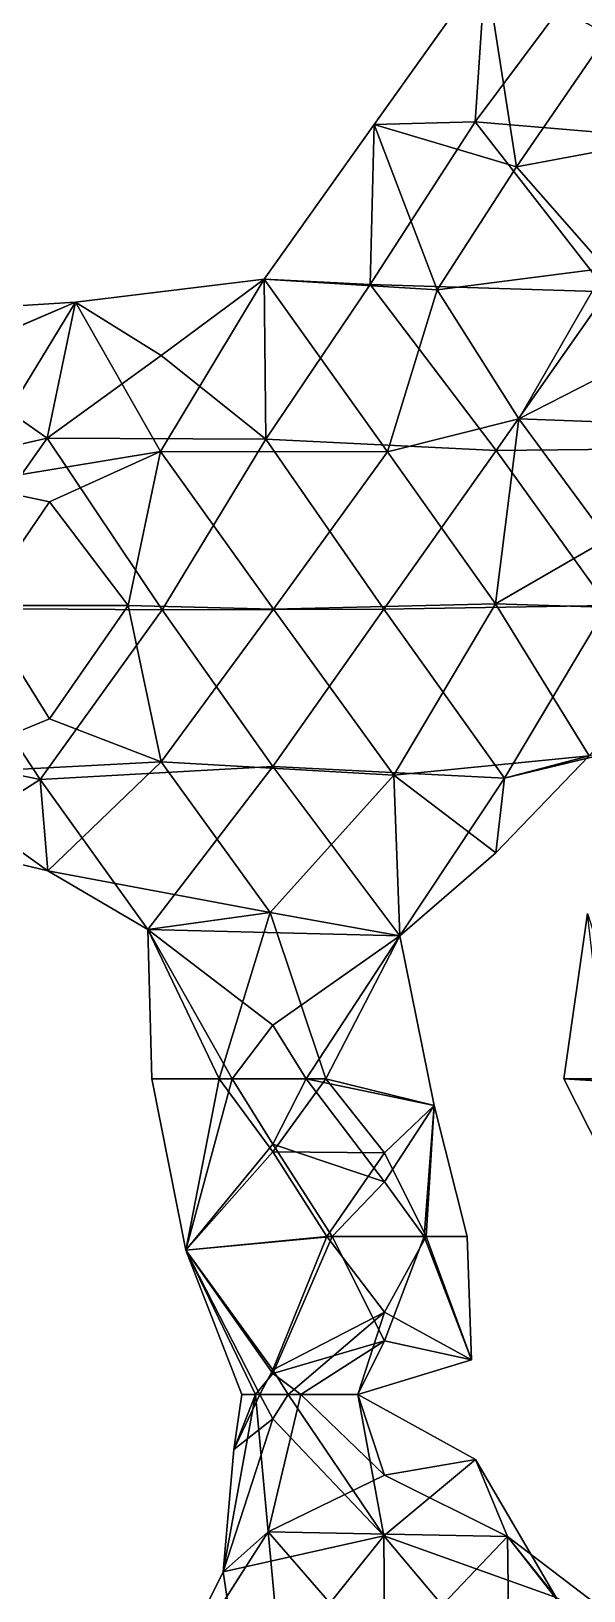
# Model space of a CAD drawing. Extents: x 290034 to 295698, y 4553723 to 4561693.
# Drawn here: x 293345.3 to 293407.7, y 4558296.8 to 4558472.9 of the extents above; entities that cross this region are included whole.
import ezdxf

# ---------------------------------------------------------------- set-up
doc = ezdxf.new("R2010")
doc.units = 0
doc.layers.add('Au_ppm_Pref_-_0_2', color=7, linetype='CONTINUOUS')

msp = doc.modelspace()

# ---------------------------------------------------------------- linework, layer by layer
at = {"layer": 'Au_ppm_Pref_-_0_2'}
for points in [[(293420.03, 4558482.79, 1903.95), (293396.63, 4558480, 1906.48), (293410.41, 4558472.5, 1902.85)], [(293396.63, 4558480, 1906.48), (293395.49, 4558462.64, 1913.21), (293384.08, 4558462.34, 1906.49)], [(293396.63, 4558480, 1906.48), (293384.08, 4558462.34, 1906.49), (293400.14, 4558457.53, 1902.99)], [(293396.63, 4558480, 1906.48), (293408.48, 4558480.1, 1913.09), (293395.49, 4558462.64, 1913.21)], [(293408.48, 4558480.1, 1913.09), (293425.03, 4558460.14, 1913.21), (293395.49, 4558462.64, 1913.21)], [(293410.41, 4558472.5, 1902.85), (293396.63, 4558480, 1906.48), (293400.14, 4558457.53, 1902.99)], [(293410.41, 4558472.5, 1902.85), (293400.14, 4558457.53, 1902.99), (293423.7, 4558461.95, 1902.55)], [(293391.19, 4558443.65, 1903.4), (293384.08, 4558462.34, 1906.49), (293371.64, 4558444.86, 1906.51)], [(293384.08, 4558462.34, 1906.49), (293383.6, 4558444.26, 1912.89), (293371.64, 4558444.86, 1906.51)], [(293384.08, 4558462.34, 1906.49), (293395.49, 4558462.64, 1913.21), (293383.6, 4558444.26, 1912.89)], [(293383.6, 4558444.26, 1912.89), (293395.49, 4558462.64, 1913.21), (293410.43, 4558443.45, 1913.94)], [(293391.19, 4558443.65, 1903.4), (293400.14, 4558457.53, 1902.99), (293384.08, 4558462.34, 1906.49)], [(293425.03, 4558460.14, 1913.21), (293410.43, 4558443.45, 1913.94), (293395.49, 4558462.64, 1913.21)], [(293423.7, 4558461.95, 1902.55), (293400.14, 4558457.53, 1902.99), (293410.19, 4558446.09, 1903.22)], [(293391.19, 4558443.65, 1903.4), (293410.19, 4558446.09, 1903.22), (293400.14, 4558457.53, 1902.99)], [(293371.64, 4558444.86, 1906.51), (293360.02, 4558436.25, 1910), (293350.34, 4558442.26, 1906.52)], [(293350.34, 4558442.26, 1906.52), (293359.93, 4558425.42, 1904.29), (293371.64, 4558444.86, 1906.51)], [(293359.93, 4558425.42, 1904.29), (293385.56, 4558425.35, 1903.94), (293371.64, 4558444.86, 1906.51)], [(293360.02, 4558436.25, 1910), (293371.64, 4558444.86, 1906.51), (293371.82, 4558426.8, 1913.17)], [(293385.56, 4558425.35, 1903.94), (293391.19, 4558443.65, 1903.4), (293371.64, 4558444.86, 1906.51)], [(293371.64, 4558444.86, 1906.51), (293383.6, 4558444.26, 1912.89), (293371.82, 4558426.8, 1913.17)], [(293391.19, 4558443.65, 1903.4), (293400.39, 4558429.1, 1902.89), (293410.19, 4558446.09, 1903.22)], [(293410.41, 4558434.2, 1903.73), (293410.19, 4558446.09, 1903.22), (293400.39, 4558429.1, 1902.89)], [(293383.6, 4558444.26, 1912.89), (293397.86, 4558425.52, 1914.69), (293371.82, 4558426.8, 1913.17)], [(293383.6, 4558444.26, 1912.89), (293410.43, 4558443.45, 1913.94), (293397.86, 4558425.52, 1914.69)], [(293391.19, 4558443.65, 1903.4), (293385.56, 4558425.35, 1903.94), (293400.39, 4558429.1, 1902.89)], [(293425.65, 4558425.82, 1913.2), (293397.86, 4558425.52, 1914.69), (293410.43, 4558443.45, 1913.94)], [(293324.35, 4558440.64, 1906.52), (293350.34, 4558442.26, 1906.52), (293334.82, 4558435.56, 1909.76)], [(293350.34, 4558442.26, 1906.52), (293324.35, 4558440.64, 1906.52), (293334.82, 4558435.63, 1903.26)], [(293334.82, 4558435.56, 1909.76), (293350.34, 4558442.26, 1906.52), (293347.15, 4558426.92, 1912.32)], [(293350.34, 4558442.26, 1906.52), (293334.82, 4558435.63, 1903.26), (293337.87, 4558421.76, 1903.73)], [(293350.34, 4558442.26, 1906.52), (293337.87, 4558421.76, 1903.73), (293359.93, 4558425.42, 1904.29)], [(293350.34, 4558442.26, 1906.52), (293360.02, 4558436.25, 1910), (293347.15, 4558426.92, 1912.32)], [(293324.17, 4558421.65, 1910.15), (293334.82, 4558435.56, 1909.76), (293347.15, 4558426.92, 1912.32)], [(293360.02, 4558436.25, 1910), (293371.82, 4558426.8, 1913.17), (293347.15, 4558426.92, 1912.32)], [(293400.39, 4558429.1, 1902.89), (293420.7, 4558428.35, 1902.51), (293410.41, 4558434.2, 1903.73)], [(293385.56, 4558425.35, 1903.94), (293397.78, 4558408.19, 1903.68), (293400.39, 4558429.1, 1902.89)], [(293400.39, 4558429.1, 1902.89), (293397.78, 4558408.19, 1903.68), (293410.41, 4558415.51, 1903.08)], [(293400.39, 4558429.1, 1902.89), (293410.41, 4558415.51, 1903.08), (293420.7, 4558428.35, 1902.51)], [(293333.62, 4558407.72, 1912.68), (293324.17, 4558421.65, 1910.15), (293347.15, 4558426.92, 1912.32)], [(293333.62, 4558407.72, 1912.68), (293347.15, 4558426.92, 1912.32), (293360.12, 4558407.52, 1914.32)], [(293347.15, 4558426.92, 1912.32), (293371.82, 4558426.8, 1913.17), (293360.12, 4558407.52, 1914.32)], [(293371.82, 4558426.8, 1913.17), (293385.15, 4558407.59, 1914.78), (293360.12, 4558407.52, 1914.32)], [(293371.82, 4558426.8, 1913.17), (293397.86, 4558425.52, 1914.69), (293385.15, 4558407.59, 1914.78)], [(293347.42, 4558419.72, 1902.62), (293359.93, 4558425.42, 1904.29), (293337.87, 4558421.76, 1903.73)], [(293347.42, 4558419.72, 1902.62), (293356.3, 4558408.02, 1902.34), (293359.93, 4558425.42, 1904.29)], [(293356.3, 4558408.02, 1902.34), (293372.7, 4558407.59, 1903.95), (293359.93, 4558425.42, 1904.29)], [(293372.7, 4558407.59, 1903.95), (293385.56, 4558425.35, 1903.94), (293359.93, 4558425.42, 1904.29)], [(293372.7, 4558407.59, 1903.95), (293397.78, 4558408.19, 1903.68), (293385.56, 4558425.35, 1903.94)], [(293397.86, 4558425.52, 1914.69), (293410.43, 4558408.01, 1915.2), (293385.15, 4558407.59, 1914.78)], [(293425.65, 4558425.82, 1913.2), (293410.43, 4558408.01, 1915.2), (293397.86, 4558425.52, 1914.69)], [(293339.44, 4558408.02, 1902.76), (293347.42, 4558419.72, 1902.62), (293337.87, 4558421.76, 1903.73)], [(293339.44, 4558408.02, 1902.76), (293356.3, 4558408.02, 1902.34), (293347.42, 4558419.72, 1902.62)], [(293423.09, 4558407.43, 1906.52), (293410.41, 4558415.51, 1903.08), (293397.78, 4558408.19, 1903.68)], [(293327.89, 4558392.17, 1911), (293333.62, 4558407.72, 1912.68), (293346.36, 4558388.36, 1913.56)], [(293339.44, 4558408.02, 1902.76), (293332.1, 4558388.9, 1905.41), (293347.42, 4558395.2, 1902.25)], [(293333.62, 4558407.72, 1912.68), (293360.12, 4558407.52, 1914.32), (293346.36, 4558388.36, 1913.56)], [(293339.44, 4558408.02, 1902.76), (293347.42, 4558395.2, 1902.25), (293356.3, 4558408.02, 1902.34)], [(293346.36, 4558388.36, 1913.56), (293360.12, 4558407.52, 1914.32), (293372.61, 4558389.84, 1914.36)], [(293356.3, 4558408.02, 1902.34), (293347.42, 4558395.2, 1902.25), (293360.01, 4558390.36, 1904.45)], [(293356.3, 4558408.02, 1902.34), (293360.01, 4558390.36, 1904.45), (293372.7, 4558407.59, 1903.95)], [(293360.01, 4558390.36, 1904.45), (293386.28, 4558388.87, 1905.19), (293372.7, 4558407.59, 1903.95)], [(293385.15, 4558407.59, 1914.78), (293372.61, 4558389.84, 1914.36), (293360.12, 4558407.52, 1914.32)], [(293398.78, 4558388.53, 1914.12), (293372.61, 4558389.84, 1914.36), (293385.15, 4558407.59, 1914.78)], [(293372.7, 4558407.59, 1903.95), (293386.28, 4558388.87, 1905.19), (293397.78, 4558408.19, 1903.68)], [(293410.43, 4558408.01, 1915.2), (293398.78, 4558388.53, 1914.12), (293385.15, 4558407.59, 1914.78)], [(293408.36, 4558391.04, 1906.85), (293397.78, 4558408.19, 1903.68), (293386.28, 4558388.87, 1905.19)], [(293408.36, 4558391.04, 1906.85), (293423.09, 4558407.43, 1906.52), (293397.78, 4558408.19, 1903.68)], [(293416.13, 4558392.7, 1912.46), (293398.78, 4558388.53, 1914.12), (293410.43, 4558408.01, 1915.2)], [(293332.1, 4558388.9, 1905.41), (293360.01, 4558390.36, 1904.45), (293347.42, 4558395.2, 1902.25)], [(293346.36, 4558388.36, 1913.56), (293334.82, 4558381.04, 1909.57), (293327.89, 4558392.17, 1911)], [(293408.36, 4558391.04, 1906.85), (293398.78, 4558388.53, 1914.12), (293416.13, 4558392.7, 1912.46)], [(293360.01, 4558390.36, 1904.45), (293332.1, 4558388.9, 1905.41), (293347.22, 4558378.07, 1907.26)], [(293346.36, 4558388.36, 1913.56), (293372.61, 4558389.84, 1914.36), (293358.52, 4558371.43, 1912.39)], [(293347.22, 4558378.07, 1907.26), (293372.34, 4558373.35, 1907.64), (293360.01, 4558390.36, 1904.45)], [(293386.96, 4558370.71, 1912.53), (293358.52, 4558371.43, 1912.39), (293372.61, 4558389.84, 1914.36)], [(293386.28, 4558388.87, 1905.19), (293360.01, 4558390.36, 1904.45), (293372.34, 4558373.35, 1907.64)], [(293398.78, 4558388.53, 1914.12), (293386.96, 4558370.71, 1912.53), (293372.61, 4558389.84, 1914.36)], [(293408.36, 4558391.04, 1906.85), (293386.28, 4558388.87, 1905.19), (293397.81, 4558380.08, 1909.09)], [(293408.36, 4558391.04, 1906.85), (293397.81, 4558380.08, 1909.09), (293398.78, 4558388.53, 1914.12)], [(293347.22, 4558378.07, 1907.26), (293332.1, 4558388.9, 1905.41), (293334.82, 4558381.04, 1909.57)], [(293347.22, 4558378.07, 1907.26), (293334.82, 4558381.04, 1909.57), (293346.36, 4558388.36, 1913.56)], [(293347.22, 4558378.07, 1907.26), (293346.36, 4558388.36, 1913.56), (293358.52, 4558371.43, 1912.39)], [(293386.96, 4558370.71, 1912.53), (293386.28, 4558388.87, 1905.19), (293372.34, 4558373.35, 1907.64)], [(293386.28, 4558388.87, 1905.19), (293386.96, 4558370.71, 1912.53), (293397.81, 4558380.08, 1909.09)], [(293398.78, 4558388.53, 1914.12), (293397.81, 4558380.08, 1909.09), (293386.96, 4558370.71, 1912.53)], [(293347.22, 4558378.07, 1907.26), (293358.52, 4558371.43, 1912.39), (293372.34, 4558373.35, 1907.64)], [(293358.52, 4558371.43, 1912.39), (293366.57, 4558354.56, 1909.61), (293372.34, 4558373.35, 1907.64)], [(293378.63, 4558354.56, 1909.63), (293372.34, 4558373.35, 1907.64), (293366.57, 4558354.56, 1909.61)], [(293378.63, 4558354.56, 1909.63), (293386.96, 4558370.71, 1912.53), (293372.34, 4558373.35, 1907.64)], [(293414.12, 4558354.56, 1892.9), (293405.47, 4558354.56, 1888.71), (293408.14, 4558373.22, 1888.92)], [(293405.47, 4558354.56, 1888.71), (293410.32, 4558354.25, 1882.73), (293408.14, 4558373.22, 1888.92)], [(293386.96, 4558370.71, 1912.53), (293372.62, 4558360.64, 1914.49), (293358.52, 4558371.43, 1912.39)], [(293372.62, 4558360.64, 1914.49), (293368.04, 4558354.56, 1914.62), (293358.52, 4558371.43, 1912.39)], [(293368.04, 4558354.56, 1914.62), (293358.97, 4558354.56, 1912.46), (293358.52, 4558371.43, 1912.39)], [(293358.97, 4558354.56, 1912.46), (293366.57, 4558354.56, 1909.61), (293358.52, 4558371.43, 1912.39)], [(293372.62, 4558360.64, 1914.49), (293386.96, 4558370.71, 1912.53), (293376.39, 4558354.56, 1914.24)], [(293390.85, 4558351.57, 1912.46), (293376.39, 4558354.56, 1914.24), (293386.96, 4558370.71, 1912.53)], [(293378.63, 4558354.56, 1909.63), (293390.85, 4558351.57, 1912.46), (293386.96, 4558370.71, 1912.53)], [(293376.39, 4558354.56, 1914.24), (293368.04, 4558354.56, 1914.62), (293372.62, 4558360.64, 1914.49)], [(293362.82, 4558335.22, 1912.46), (293358.97, 4558354.56, 1912.46), (293368.04, 4558354.56, 1914.62)], [(293358.97, 4558354.56, 1912.46), (293362.82, 4558335.22, 1912.46), (293366.57, 4558354.56, 1909.61)], [(293362.82, 4558335.22, 1912.46), (293368.04, 4558354.56, 1914.62), (293372.62, 4558347.17, 1914.93)], [(293362.82, 4558335.22, 1912.46), (293372.62, 4558346.34, 1909.72), (293366.57, 4558354.56, 1909.61)], [(293378.63, 4558354.56, 1909.63), (293366.57, 4558354.56, 1909.61), (293372.62, 4558346.34, 1909.72)], [(293372.62, 4558347.17, 1914.93), (293368.04, 4558354.56, 1914.62), (293376.39, 4558354.56, 1914.24)], [(293385.22, 4558346.22, 1909.31), (293378.63, 4558354.56, 1909.63), (293372.62, 4558346.34, 1909.72)], [(293385.22, 4558342.92, 1914.52), (293372.62, 4558347.17, 1914.93), (293376.39, 4558354.56, 1914.24)], [(293390.85, 4558351.57, 1912.46), (293385.22, 4558342.92, 1914.52), (293376.39, 4558354.56, 1914.24)], [(293378.63, 4558354.56, 1909.63), (293385.22, 4558346.22, 1909.31), (293390.85, 4558351.57, 1912.46)], [(293414.21, 4558337.33, 1888.15), (293405.47, 4558354.56, 1888.71), (293414.12, 4558354.56, 1892.9)], [(293405.47, 4558354.56, 1888.71), (293414.21, 4558337.33, 1888.15), (293410.32, 4558354.25, 1882.73)], [(293385.22, 4558346.22, 1909.31), (293389.95, 4558336.75, 1910.23), (293390.85, 4558351.57, 1912.46)], [(293390.85, 4558351.57, 1912.46), (293389.72, 4558336.75, 1914.59), (293385.22, 4558342.92, 1914.52)], [(293390.85, 4558351.57, 1912.46), (293394.58, 4558336.75, 1912.46), (293389.72, 4558336.75, 1914.59)], [(293394.58, 4558336.75, 1912.46), (293390.85, 4558351.57, 1912.46), (293389.95, 4558336.75, 1910.23)], [(293372.62, 4558347.17, 1914.93), (293379.32, 4558336.75, 1915.24), (293362.82, 4558335.22, 1912.46)], [(293362.82, 4558335.22, 1912.46), (293378.72, 4558336.75, 1909.4), (293372.62, 4558346.34, 1909.72)], [(293385.22, 4558342.92, 1914.52), (293379.32, 4558336.75, 1915.24), (293372.62, 4558347.17, 1914.93)], [(293385.22, 4558346.22, 1909.31), (293372.62, 4558346.34, 1909.72), (293378.72, 4558336.75, 1909.4)], [(293385.22, 4558346.22, 1909.31), (293378.72, 4558336.75, 1909.4), (293389.95, 4558336.75, 1910.23)], [(293389.72, 4558336.75, 1914.59), (293379.32, 4558336.75, 1915.24), (293385.22, 4558342.92, 1914.52)], [(293362.82, 4558335.22, 1912.46), (293379.32, 4558336.75, 1915.24), (293372.62, 4558321.29, 1913.25)], [(293372.62, 4558321.71, 1911.53), (293378.72, 4558336.75, 1909.4), (293362.82, 4558335.22, 1912.46)], [(293362.82, 4558335.22, 1912.46), (293370.66, 4558318.93, 1913.39), (293369.12, 4558318.93, 1912.46)], [(293362.82, 4558335.22, 1912.46), (293372.62, 4558321.29, 1913.25), (293370.66, 4558318.93, 1913.39)], [(293362.82, 4558335.22, 1912.46), (293369.12, 4558318.93, 1912.46), (293371.17, 4558318.93, 1911.78)], [(293362.82, 4558335.22, 1912.46), (293371.17, 4558318.93, 1911.78), (293372.62, 4558321.71, 1911.53)], [(293385.22, 4558324.98, 1916.38), (293372.62, 4558321.29, 1913.25), (293379.32, 4558336.75, 1915.24)], [(293385.22, 4558328.23, 1909.62), (293378.72, 4558336.75, 1909.4), (293372.62, 4558321.71, 1911.53)], [(293389.95, 4558336.75, 1910.23), (293378.72, 4558336.75, 1909.4), (293385.22, 4558328.23, 1909.62)], [(293385.22, 4558324.98, 1916.38), (293379.32, 4558336.75, 1915.24), (293389.72, 4558336.75, 1914.59)], [(293395.04, 4558322.85, 1912.46), (293385.22, 4558324.98, 1916.38), (293389.72, 4558336.75, 1914.59)], [(293395.04, 4558322.85, 1912.46), (293389.95, 4558336.75, 1910.23), (293385.22, 4558328.23, 1909.62)], [(293394.58, 4558336.75, 1912.46), (293395.04, 4558322.85, 1912.46), (293389.72, 4558336.75, 1914.59)], [(293395.04, 4558322.85, 1912.46), (293394.58, 4558336.75, 1912.46), (293389.95, 4558336.75, 1910.23)], [(293385.22, 4558328.23, 1909.62), (293372.62, 4558321.71, 1911.53), (293374.35, 4558318.93, 1911.65)], [(293385.22, 4558328.23, 1909.62), (293374.35, 4558318.93, 1911.65), (293382.22, 4558318.93, 1912.46)], [(293385.22, 4558328.23, 1909.62), (293382.22, 4558318.93, 1912.46), (293395.04, 4558322.85, 1912.46)], [(293385.22, 4558324.98, 1916.38), (293375.8, 4558318.93, 1913.96), (293372.62, 4558321.29, 1913.25)], [(293385.22, 4558324.98, 1916.38), (293382.22, 4558318.93, 1912.46), (293375.8, 4558318.93, 1913.96)], [(293385.22, 4558324.98, 1916.38), (293395.04, 4558322.85, 1912.46), (293382.22, 4558318.93, 1912.46)], [(293375.8, 4558318.93, 1913.96), (293370.66, 4558318.93, 1913.39), (293372.62, 4558321.29, 1913.25)], [(293372.62, 4558321.71, 1911.53), (293371.17, 4558318.93, 1911.78), (293374.35, 4558318.93, 1911.65)], [(293370.66, 4558318.93, 1913.39), (293372.1, 4558303.4, 1918.93), (293367.01, 4558298.9, 1913.45)], [(293370.66, 4558318.93, 1913.39), (293367.01, 4558298.9, 1913.45), (293368.23, 4558312.72, 1912.46)], [(293368.23, 4558312.72, 1912.46), (293369.12, 4558318.93, 1912.46), (293370.66, 4558318.93, 1913.39)], [(293369.12, 4558318.93, 1912.46), (293368.23, 4558312.72, 1912.46), (293371.17, 4558318.93, 1911.78)], [(293368.23, 4558312.72, 1912.46), (293372.62, 4558316.16, 1911.54), (293371.17, 4558318.93, 1911.78)], [(293370.66, 4558318.93, 1913.39), (293375.8, 4558318.93, 1913.96), (293372.1, 4558303.4, 1918.93)], [(293374.35, 4558318.93, 1911.65), (293371.17, 4558318.93, 1911.78), (293372.62, 4558316.16, 1911.54)], [(293375.8, 4558318.93, 1913.96), (293385.22, 4558309.8, 1915.36), (293372.1, 4558303.4, 1918.93)], [(293374.35, 4558318.93, 1911.65), (293372.62, 4558316.16, 1911.54), (293385.16, 4558302.95, 1910.52)], [(293382.22, 4558318.93, 1912.46), (293374.35, 4558318.93, 1911.65), (293385.16, 4558302.95, 1910.52)], [(293382.22, 4558318.93, 1912.46), (293385.22, 4558309.8, 1915.36), (293375.8, 4558318.93, 1913.96)], [(293382.22, 4558318.93, 1912.46), (293395.51, 4558311.57, 1913.83), (293385.22, 4558309.8, 1915.36)], [(293382.22, 4558318.93, 1912.46), (293385.16, 4558302.95, 1910.52), (293395.51, 4558311.57, 1913.83)], [(293372.62, 4558316.16, 1911.54), (293368.23, 4558312.72, 1912.46), (293367.01, 4558298.9, 1913.45)], [(293372.62, 4558316.16, 1911.54), (293367.01, 4558298.9, 1913.45), (293385.16, 4558302.95, 1910.52)], [(293395.51, 4558311.57, 1913.83), (293385.16, 4558302.95, 1910.52), (293404.61, 4558295.98, 1913.35)], [(293395.51, 4558311.57, 1913.83), (293399.12, 4558302.87, 1918.51), (293385.22, 4558309.8, 1915.36)], [(293395.51, 4558311.57, 1913.83), (293404.61, 4558295.98, 1913.35), (293399.12, 4558302.87, 1918.51)], [(293372.1, 4558303.4, 1918.93), (293385.22, 4558309.8, 1915.36), (293399.12, 4558302.87, 1918.51)], [(293367.01, 4558298.9, 1913.45), (293372.1, 4558303.4, 1918.93), (293359.27, 4558283.33, 1918.16)], [(293359.27, 4558283.33, 1918.16), (293372.1, 4558303.4, 1918.93), (293374.03, 4558282.73, 1923.33)], [(293369.36, 4558283.25, 1910.89), (293385.16, 4558302.95, 1910.52), (293367.01, 4558298.9, 1913.45)], [(293385.3, 4558283.17, 1905.99), (293385.16, 4558302.95, 1910.52), (293369.36, 4558283.25, 1910.89)], [(293399.12, 4558302.87, 1918.51), (293385.22, 4558288.29, 1920.07), (293372.1, 4558303.4, 1918.93)], [(293374.03, 4558282.73, 1923.33), (293372.1, 4558303.4, 1918.93), (293385.22, 4558288.29, 1920.07)], [(293385.3, 4558283.17, 1905.99), (293401.96, 4558283.02, 1910.67), (293385.16, 4558302.95, 1910.52)], [(293385.16, 4558302.95, 1910.52), (293401.96, 4558283.02, 1910.67), (293404.61, 4558295.98, 1913.35)], [(293399.12, 4558302.87, 1918.51), (293399.39, 4558282.97, 1924.54), (293385.22, 4558288.29, 1920.07)], [(293410.41, 4558288.48, 1920.13), (293399.39, 4558282.97, 1924.54), (293399.12, 4558302.87, 1918.51)], [(293415.46, 4558290.43, 1918.4), (293410.41, 4558288.48, 1920.13), (293399.12, 4558302.87, 1918.51)], [(293404.61, 4558295.98, 1913.35), (293415.46, 4558290.43, 1918.4), (293399.12, 4558302.87, 1918.51)], [(293369.36, 4558283.25, 1910.89), (293367.01, 4558298.9, 1913.45), (293359.27, 4558283.33, 1918.16)]]:
    msp.add_3dface(points, dxfattribs=at)

doc.saveas('drawing.dxf')
